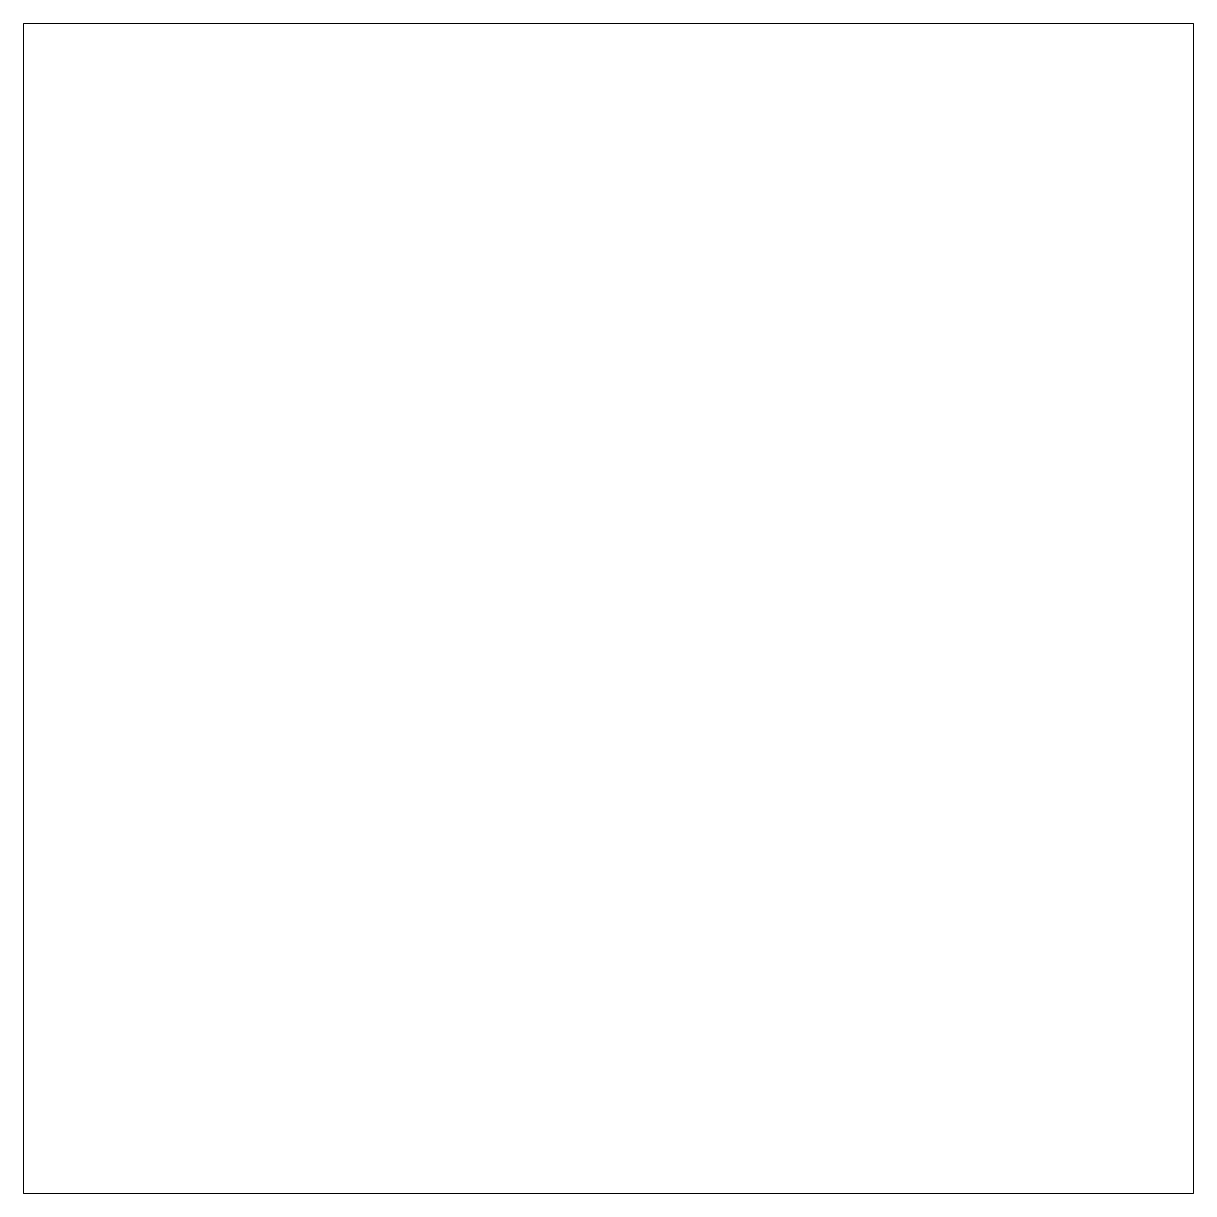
# Model space of a CAD drawing. Header units: inches. Extents: x -4010 to 92088, y -38563 to -1318.
# Drawn here: x 82820.29 to 82830.29, y -32117.14 to -32107.14 of the extents above; entities that cross this region are included whole.
import ezdxf

# ---------------------------------------------------------------- set-up
doc = ezdxf.new("R2010")
doc.units = ezdxf.units.IN
doc.header["$MEASUREMENT"] = 0
doc.layers.add('VER', color=2, linetype='Continuous', lineweight=20)

msp = doc.modelspace()

# ---------------------------------------------------------------- linework, layer by layer
at = {"layer": 'VER'}
for p, q in [((82820.287, -32107.137), (82830.287, -32107.137)), ((82820.287, -32117.137), (82820.287, -32107.137)), ((82830.287, -32107.137), (82830.287, -32117.137)), ((82830.287, -32117.137), (82820.287, -32117.137))]:
    msp.add_line(p, q, dxfattribs=at)
msp.add_lwpolyline([(82820.287, -32107.137), (82830.287, -32107.137), (82830.287, -32117.137), (82820.287, -32117.137)], close=True, dxfattribs=at)

doc.saveas('drawing.dxf')
